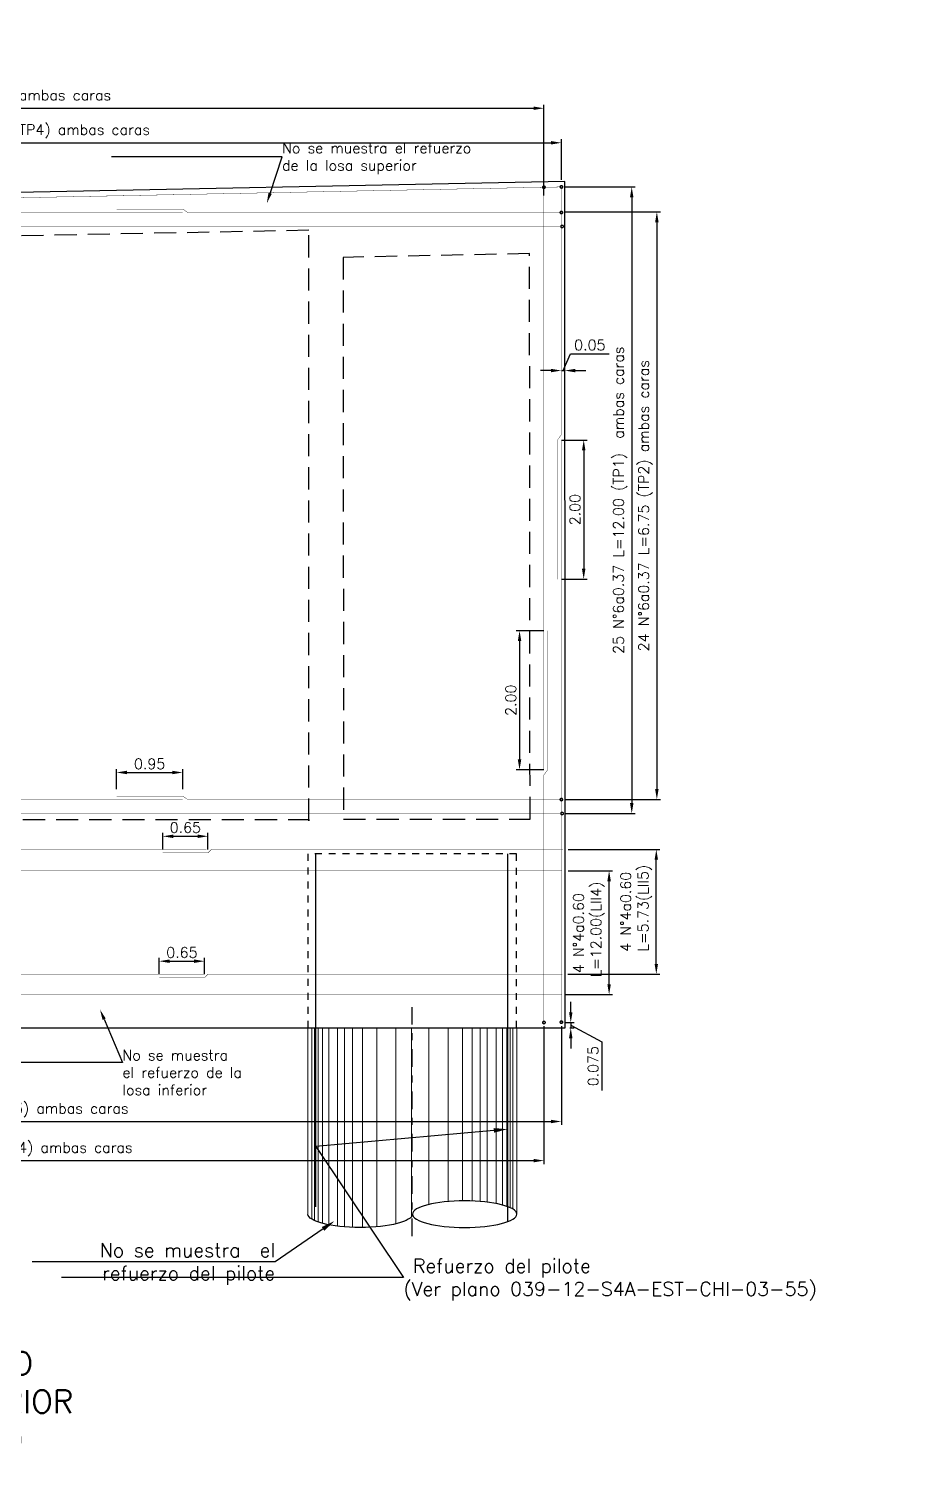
# Model space of a CAD drawing. Header units: metres. Extents: x 1080594 to 1081411, y 976871 to 977162.
# Drawn here: x 1081136.06 to 1081148.82, y 977086.13 to 977106.94 of the extents above; entities that cross this region are included whole.
import ezdxf
from ezdxf import colors
from ezdxf.entities.mleader import LeaderData, LeaderLine
from ezdxf.math import Vec2, Vec3

# ---------------------------------------------------------------- set-up
doc = ezdxf.new("R2010")
doc.units = ezdxf.units.M
doc.header["$LTSCALE"] = 25.4
doc.linetypes.add('DASHDOT', pattern=[1, 0.5, -0.25, 0, -0.25])
doc.linetypes.add('HIDDEN', pattern=[0.375, 0.25, -0.125])
for name, color, linetype in [('CONTRAPESO', 3, 'Continuous'), ('COT', 1, 'Continuous'), ('DIMCONTRAPESO', 1, 'Continuous'), ('EJE-D', 11, 'DASHDOT'), ('PROY', 9, 'HIDDEN'), ('PROYECC', 251, 'HIDDEN'), ('REF', 6, 'Continuous'), ('REF V', 6, 'Continuous'), ('REGL175', 7, 'Continuous')]:
    doc.layers.add(name, color=color, linetype=linetype)
for name, color, linetype, lineweight in [('COTA', 1, 'Continuous', 30), ('COTACIM', 20, 'Continuous', 5), ('EJEPILOTE', 145, 'DASHDOT', 30), ('OTROS', 8, 'Continuous', 5), ('REF 7', 210, 'Continuous', 30)]:
    doc.layers.add(name, color=color, linetype=linetype, lineweight=lineweight)
doc.styles.add('romans', font='romans.shx')
doc.dimstyles.new('Copy 75', dxfattribs={"dimtxt": 0.15, "dimasz": 0.15, "dimexe": 0.05, "dimexo": 0.05, "dimgap": 0.05, "dimtad": 1, "dimzin": 0, "dimdsep": 46, "dimtxsty": 'romans', "dimcen": 0.002, "dimclrd": 1, "dimclre": 1, "dimclrt": 3, "dimadec": 4, "dimazin": 0, "dimtfac": 1, "dimtofl": 0, "dimtmove": 1, "dimatfit": 3, "dimfxl": 1, "dimtolj": 1, "dimtzin": 0, "dimarcsym": 1})

# ---------------------------------------------------------------- blocks, each defined once
blk = doc.blocks.new('*D641')
at = {"layer": 'COTA', "color": 1, "lineweight": -2, "transparency": 16777216}
for p, q in [((1081126.633, 977104.547), (1081126.633, 977105.852)), ((1081143.462, 977104.547), (1081143.462, 977105.852)), ((1081126.783, 977105.802), (1081143.312, 977105.802))]:
    blk.add_line(p, q, dxfattribs=at)
at = {"layer": 'COTA', "color": 1, "transparency": 16777216}
for points in [[(1081126.783, 977105.827), (1081126.783, 977105.777), (1081126.633, 977105.802)], [(1081143.312, 977105.827), (1081143.312, 977105.777), (1081143.462, 977105.802)]]:
    blk.add_solid(points, dxfattribs=at)
at = {"layer": 'Defpoints', "color": 0, "transparency": 16777216}
for p in [(1081143.462, 977105.802), (1081126.633, 977104.497), (1081143.462, 977104.497)]:
    blk.add_point(p, dxfattribs=at)
at = {"layer": 'COTA', "color": 3, "transparency": 16777216, "insert": (1081135.048, 977105.966), "char_height": 0.15, "attachment_point": 5, "style": 'romans'}
blk.add_mtext('\\A1;35 N°8 a 0.50 L=9.00 (TP3) ambas caras', dxfattribs=at)
blk = doc.blocks.new('*D643')
at = {"layer": 'Defpoints', "color": 0, "transparency": 16777216}
for p in [(1081143.662, 977101.034), (1081143.662, 977099.034), (1081144.033, 977099.034)]:
    blk.add_point(p, dxfattribs=at)
at = {"layer": 'DIMCONTRAPESO', "color": 1, "lineweight": -2, "transparency": 16777216}
for p, q in [((1081143.712, 977101.034), (1081144.083, 977101.034)), ((1081144.033, 977100.884), (1081144.033, 977099.184)), ((1081143.712, 977099.034), (1081144.083, 977099.034))]:
    blk.add_line(p, q, dxfattribs=at)
at = {"layer": 'DIMCONTRAPESO', "color": 1, "transparency": 16777216}
for points in [[(1081144.008, 977100.884), (1081144.058, 977100.884), (1081144.033, 977101.034)], [(1081144.008, 977099.184), (1081144.058, 977099.184), (1081144.033, 977099.034)]]:
    blk.add_solid(points, dxfattribs=at)
at = {"layer": 'DIMCONTRAPESO', "color": 3, "transparency": 16777216, "insert": (1081143.908, 977100.034), "char_height": 0.15, "attachment_point": 5, "rotation": 90, "style": 'romans'}
blk.add_mtext('\\A1;2.00', dxfattribs=at)
blk = doc.blocks.new('*D644')
at = {"layer": 'Defpoints', "color": 0, "transparency": 16777216}
for p in [(1081143.711, 977092.661), (1081143.785, 977092.587), (1081143.847, 977092.587)]:
    blk.add_point(p, dxfattribs=at)
at = {"layer": 'DIMCONTRAPESO', "color": 1, "lineweight": -2, "transparency": 16777216}
for p, q in [((1081143.847, 977092.811), (1081143.847, 977092.961)), ((1081143.761, 977092.661), (1081143.897, 977092.661)), ((1081143.835, 977092.587), (1081143.897, 977092.587)), ((1081143.847, 977092.661), (1081143.847, 977092.587)), ((1081143.847, 977092.624), (1081144.293, 977092.385)), ((1081143.847, 977092.437), (1081143.847, 977092.287)), ((1081144.293, 977092.385), (1081144.293, 977091.685))]:
    blk.add_line(p, q, dxfattribs=at)
at = {"layer": 'DIMCONTRAPESO', "color": 1, "transparency": 16777216}
for points in [[(1081143.822, 977092.811), (1081143.872, 977092.811), (1081143.847, 977092.661)], [(1081143.822, 977092.437), (1081143.872, 977092.437), (1081143.847, 977092.587)]]:
    blk.add_solid(points, dxfattribs=at)
at = {"layer": 'DIMCONTRAPESO', "color": 3, "transparency": 16777216, "insert": (1081144.168, 977092.035), "char_height": 0.15, "attachment_point": 5, "rotation": 90, "style": 'romans'}
blk.add_mtext('\\A1;0.075', dxfattribs=at)
blk = doc.blocks.new('*D698')
at = {"layer": 'Defpoints', "color": 0, "transparency": 16777216}
for p in [(1081143.712, 977102.032), (1081143.762, 977102.032), (1081143.762, 977102.02)]:
    blk.add_point(p, dxfattribs=at)
at = {"layer": 'DIMCONTRAPESO', "color": 1, "lineweight": -2, "transparency": 16777216}
for p, q in [((1081143.737, 977102.032), (1081143.842, 977102.275)), ((1081143.842, 977102.275), (1081144.399, 977102.275)), ((1081143.762, 977102.07), (1081143.762, 977102.082)), ((1081143.562, 977102.032), (1081143.412, 977102.032)), ((1081143.712, 977102.032), (1081143.762, 977102.032)), ((1081143.912, 977102.032), (1081144.062, 977102.032))]:
    blk.add_line(p, q, dxfattribs=at)
at = {"layer": 'DIMCONTRAPESO', "color": 1, "transparency": 16777216}
for points in [[(1081143.562, 977102.057), (1081143.562, 977102.007), (1081143.712, 977102.032)], [(1081143.912, 977102.057), (1081143.912, 977102.007), (1081143.762, 977102.032)]]:
    blk.add_solid(points, dxfattribs=at)
at = {"layer": 'DIMCONTRAPESO', "color": 3, "transparency": 16777216, "insert": (1081144.121, 977102.4), "char_height": 0.15, "attachment_point": 5, "style": 'romans'}
blk.add_mtext('\\A1;0.05', dxfattribs=at)
blk = doc.blocks.new('*D645')
at = {"layer": 'Defpoints', "color": 0, "transparency": 16777216}
for p in [(1081143.512, 977098.294), (1081143.111, 977096.294), (1081143.512, 977096.294)]:
    blk.add_point(p, dxfattribs=at)
at = {"layer": 'DIMCONTRAPESO', "color": 1, "lineweight": -2, "transparency": 16777216}
for p, q in [((1081143.462, 977098.294), (1081143.061, 977098.294)), ((1081143.111, 977098.144), (1081143.111, 977096.444)), ((1081143.462, 977096.294), (1081143.061, 977096.294))]:
    blk.add_line(p, q, dxfattribs=at)
at = {"layer": 'DIMCONTRAPESO', "color": 1, "transparency": 16777216}
for points in [[(1081143.086, 977098.144), (1081143.136, 977098.144), (1081143.111, 977098.294)], [(1081143.086, 977096.444), (1081143.136, 977096.444), (1081143.111, 977096.294)]]:
    blk.add_solid(points, dxfattribs=at)
at = {"layer": 'DIMCONTRAPESO', "color": 3, "transparency": 16777216, "insert": (1081142.986, 977097.294), "char_height": 0.15, "attachment_point": 5, "rotation": 90, "style": 'romans'}
blk.add_mtext('\\A1;2.00', dxfattribs=at)
blk = doc.blocks.new('*D647')
at = {"layer": 'COTA', "color": 1, "lineweight": -2, "transparency": 16777216}
for p, q in [((1081126.883, 977104.549), (1081126.883, 977105.356)), ((1081127.033, 977105.306), (1081143.562, 977105.306)), ((1081143.712, 977104.772), (1081143.712, 977105.356))]:
    blk.add_line(p, q, dxfattribs=at)
at = {"layer": 'COTA', "color": 1, "transparency": 16777216}
for points in [[(1081127.033, 977105.331), (1081127.033, 977105.281), (1081126.883, 977105.306)], [(1081143.562, 977105.331), (1081143.562, 977105.281), (1081143.712, 977105.306)]]:
    blk.add_solid(points, dxfattribs=at)
at = {"layer": 'Defpoints', "color": 0, "transparency": 16777216}
for p in [(1081143.712, 977105.306), (1081143.712, 977104.722), (1081126.883, 977104.499)]:
    blk.add_point(p, dxfattribs=at)
at = {"layer": 'COTA', "color": 3, "transparency": 16777216, "insert": (1081135.298, 977105.47), "char_height": 0.15, "attachment_point": 5, "style": 'romans'}
blk.add_mtext('\\A1;35 N°8 a 0.50 L=5.75-6.10 (TP4) ambas caras', dxfattribs=at)
blk = doc.blocks.new('*D655')
at = {"layer": 'Defpoints', "color": 0, "transparency": 16777216}
for p in [(1081138.272, 977096.256), (1081137.321, 977095.966), (1081138.272, 977095.966)]:
    blk.add_point(p, dxfattribs=at)
at = {"layer": 'DIMCONTRAPESO', "color": 1, "lineweight": -2, "transparency": 16777216}
for p, q in [((1081137.321, 977096.016), (1081137.321, 977096.306)), ((1081137.471, 977096.256), (1081138.122, 977096.256)), ((1081138.272, 977096.016), (1081138.272, 977096.306))]:
    blk.add_line(p, q, dxfattribs=at)
at = {"layer": 'DIMCONTRAPESO', "color": 1, "transparency": 16777216}
for points in [[(1081137.471, 977096.281), (1081137.471, 977096.231), (1081137.321, 977096.256)], [(1081138.122, 977096.281), (1081138.122, 977096.231), (1081138.272, 977096.256)]]:
    blk.add_solid(points, dxfattribs=at)
at = {"layer": 'DIMCONTRAPESO', "color": 3, "transparency": 16777216, "insert": (1081137.797, 977096.381), "char_height": 0.15, "attachment_point": 5, "style": 'romans'}
blk.add_mtext('\\A1;0.95', dxfattribs=at)
blk = doc.blocks.new('*D657')
at = {"layer": 'COTA', "color": 1, "lineweight": -2, "transparency": 16777216}
for p, q in [((1081143.758, 977104.311), (1081145.134, 977104.311)), ((1081145.084, 977104.161), (1081145.084, 977096.017)), ((1081143.762, 977095.867), (1081145.134, 977095.867))]:
    blk.add_line(p, q, dxfattribs=at)
at = {"layer": 'COTA', "color": 1, "transparency": 16777216}
for points in [[(1081145.059, 977104.161), (1081145.109, 977104.161), (1081145.084, 977104.311)], [(1081145.059, 977096.017), (1081145.109, 977096.017), (1081145.084, 977095.867)]]:
    blk.add_solid(points, dxfattribs=at)
at = {"layer": 'Defpoints', "color": 0, "transparency": 16777216}
for p in [(1081143.708, 977104.311), (1081143.712, 977095.867), (1081145.084, 977095.867)]:
    blk.add_point(p, dxfattribs=at)
at = {"layer": 'COTA', "color": 3, "transparency": 16777216, "insert": (1081144.92, 977100.089), "char_height": 0.15, "attachment_point": 5, "rotation": 90, "style": 'romans'}
blk.add_mtext('\\A1;24 N°6a0.37 L=6.75 (TP2) ambas caras', dxfattribs=at)
blk = doc.blocks.new('*D658')
at = {"layer": 'COTA', "color": 1, "lineweight": -2, "transparency": 16777216}
for p, q in [((1081143.751, 977104.671), (1081144.773, 977104.671)), ((1081144.723, 977104.521), (1081144.723, 977095.816)), ((1081143.773, 977095.666), (1081144.773, 977095.666))]:
    blk.add_line(p, q, dxfattribs=at)
at = {"layer": 'COTA', "color": 1, "transparency": 16777216}
for points in [[(1081144.698, 977104.521), (1081144.748, 977104.521), (1081144.723, 977104.671)], [(1081144.698, 977095.816), (1081144.748, 977095.816), (1081144.723, 977095.666)]]:
    blk.add_solid(points, dxfattribs=at)
at = {"layer": 'Defpoints', "color": 0, "transparency": 16777216}
for p in [(1081143.701, 977104.671), (1081143.723, 977095.666), (1081144.723, 977095.666)]:
    blk.add_point(p, dxfattribs=at)
at = {"layer": 'COTA', "color": 3, "transparency": 16777216, "insert": (1081144.558, 977100.169), "char_height": 0.15, "attachment_point": 5, "rotation": 90, "style": 'romans'}
blk.add_mtext('\\A1;25 N°6a0.37 L=12.00 (TP1)  ambas caras', dxfattribs=at)
blk = doc.blocks.new('*D659')
at = {"layer": 'COTA', "color": 1, "lineweight": -2, "transparency": 16777216}
for p, q in [((1081126.883, 977092.614), (1081126.883, 977091.19)), ((1081143.712, 977092.612), (1081143.712, 977091.19)), ((1081127.033, 977091.24), (1081143.562, 977091.24))]:
    blk.add_line(p, q, dxfattribs=at)
at = {"layer": 'COTA', "color": 1, "transparency": 16777216}
for points in [[(1081127.033, 977091.265), (1081127.033, 977091.215), (1081126.883, 977091.24)], [(1081143.562, 977091.265), (1081143.562, 977091.215), (1081143.712, 977091.24)]]:
    blk.add_solid(points, dxfattribs=at)
at = {"layer": 'Defpoints', "color": 0, "transparency": 16777216}
for p in [(1081126.883, 977092.664), (1081143.712, 977092.662), (1081143.712, 977091.24)]:
    blk.add_point(p, dxfattribs=at)
at = {"layer": 'COTA', "color": 3, "transparency": 16777216, "insert": (1081135.298, 977091.404), "char_height": 0.15, "attachment_point": 5, "style": 'romans'}
blk.add_mtext('\\A1;35 N°8 a 0.50 L=9.00 (TP3) ambas caras', dxfattribs=at)
blk = doc.blocks.new('*D660')
at = {"layer": 'COTA', "color": 1, "lineweight": -2, "transparency": 16777216}
for p, q in [((1081126.633, 977092.611), (1081126.633, 977090.628)), ((1081143.462, 977092.612), (1081143.462, 977090.628)), ((1081126.783, 977090.678), (1081143.312, 977090.678))]:
    blk.add_line(p, q, dxfattribs=at)
at = {"layer": 'COTA', "color": 1, "transparency": 16777216}
for points in [[(1081126.783, 977090.703), (1081126.783, 977090.653), (1081126.633, 977090.678)], [(1081143.312, 977090.703), (1081143.312, 977090.653), (1081143.462, 977090.678)]]:
    blk.add_solid(points, dxfattribs=at)
at = {"layer": 'Defpoints', "color": 0, "transparency": 16777216}
for p in [(1081126.633, 977092.661), (1081143.462, 977092.662), (1081143.462, 977090.678)]:
    blk.add_point(p, dxfattribs=at)
at = {"layer": 'COTA', "color": 3, "transparency": 16777216, "insert": (1081135.048, 977090.842), "char_height": 0.15, "attachment_point": 5, "style": 'romans'}
blk.add_mtext('\\A1;35 N°8 a 0.50 L=5.75-6.10 (TP4) ambas caras', dxfattribs=at)
blk = doc.blocks.new('*D686')
at = {"layer": 'Defpoints', "color": 0, "transparency": 16777216}
for p in [(1081138.635, 977095.339), (1081137.985, 977095.1), (1081138.635, 977095.1)]:
    blk.add_point(p, dxfattribs=at)
at = {"layer": 'EJE-D', "color": 1, "lineweight": -2, "transparency": 16777216}
for p, q in [((1081137.985, 977095.15), (1081137.985, 977095.389)), ((1081138.135, 977095.339), (1081138.485, 977095.339)), ((1081138.635, 977095.15), (1081138.635, 977095.389))]:
    blk.add_line(p, q, dxfattribs=at)
at = {"layer": 'EJE-D', "color": 1, "transparency": 16777216}
for points in [[(1081138.135, 977095.364), (1081138.135, 977095.314), (1081137.985, 977095.339)], [(1081138.485, 977095.364), (1081138.485, 977095.314), (1081138.635, 977095.339)]]:
    blk.add_solid(points, dxfattribs=at)
at = {"layer": 'EJE-D', "color": 3, "transparency": 16777216, "insert": (1081138.31, 977095.464), "char_height": 0.15, "attachment_point": 5, "style": 'romans'}
blk.add_mtext('\\A1;0.65', dxfattribs=at)
blk = doc.blocks.new('*D688')
at = {"layer": 'Defpoints', "color": 0, "transparency": 16777216}
for p in [(1081138.585, 977093.544), (1081137.936, 977093.306), (1081138.585, 977093.306)]:
    blk.add_point(p, dxfattribs=at)
at = {"layer": 'EJE-D', "color": 1, "lineweight": -2, "transparency": 16777216}
for p, q in [((1081137.936, 977093.356), (1081137.936, 977093.594)), ((1081138.086, 977093.544), (1081138.435, 977093.544)), ((1081138.585, 977093.356), (1081138.585, 977093.594))]:
    blk.add_line(p, q, dxfattribs=at)
at = {"layer": 'EJE-D', "color": 1, "transparency": 16777216}
for points in [[(1081138.086, 977093.569), (1081138.086, 977093.519), (1081137.936, 977093.544)], [(1081138.435, 977093.569), (1081138.435, 977093.519), (1081138.585, 977093.544)]]:
    blk.add_solid(points, dxfattribs=at)
at = {"layer": 'EJE-D', "color": 3, "transparency": 16777216, "insert": (1081138.261, 977093.669), "char_height": 0.15, "attachment_point": 5, "style": 'romans'}
blk.add_mtext('\\A1;0.65', dxfattribs=at)
blk = doc.blocks.new('*D611')
at = {"layer": 'Defpoints', "color": 0, "transparency": 16777216}
for p in [(1081143.762, 977094.844), (1081144.398, 977094.844), (1081143.723, 977093.063)]:
    blk.add_point(p, dxfattribs=at)
at = {"layer": 'DIMCONTRAPESO', "color": 1, "lineweight": -2, "transparency": 16777216}
for p, q in [((1081143.812, 977094.844), (1081144.448, 977094.844)), ((1081144.398, 977093.213), (1081144.398, 977094.694)), ((1081143.773, 977093.063), (1081144.448, 977093.063))]:
    blk.add_line(p, q, dxfattribs=at)
at = {"layer": 'DIMCONTRAPESO', "color": 1, "transparency": 16777216}
for points in [[(1081144.373, 977094.694), (1081144.423, 977094.694), (1081144.398, 977094.844)], [(1081144.373, 977093.213), (1081144.423, 977093.213), (1081144.398, 977093.063)]]:
    blk.add_solid(points, dxfattribs=at)
at = {"layer": 'DIMCONTRAPESO', "color": 3, "transparency": 16777216, "insert": (1081144.109, 977093.947), "char_height": 0.15, "attachment_point": 5, "rotation": 90, "style": 'romans'}
blk.add_mtext('\\A1;4 N°4a0.60\\P L=12.00(LII4)', dxfattribs=at)
blk = doc.blocks.new('*D612')
at = {"layer": 'Defpoints', "color": 0, "transparency": 16777216}
for p in [(1081143.762, 977095.151), (1081145.076, 977095.151), (1081143.755, 977093.356)]:
    blk.add_point(p, dxfattribs=at)
at = {"layer": 'DIMCONTRAPESO', "color": 1, "lineweight": -2, "transparency": 16777216}
for p, q in [((1081143.812, 977095.151), (1081145.126, 977095.151)), ((1081145.076, 977093.506), (1081145.076, 977095.001)), ((1081143.805, 977093.356), (1081145.126, 977093.356))]:
    blk.add_line(p, q, dxfattribs=at)
at = {"layer": 'DIMCONTRAPESO', "color": 1, "transparency": 16777216}
for points in [[(1081145.051, 977095.001), (1081145.101, 977095.001), (1081145.076, 977095.151)], [(1081145.051, 977093.506), (1081145.101, 977093.506), (1081145.076, 977093.356)]]:
    blk.add_solid(points, dxfattribs=at)
at = {"layer": 'DIMCONTRAPESO', "color": 3, "transparency": 16777216, "insert": (1081144.787, 977094.254), "char_height": 0.15, "attachment_point": 5, "rotation": 90, "style": 'romans'}
blk.add_mtext('\\A1;4 N°4a0.60\\P L=5.73(LII5)', dxfattribs=at)

msp = doc.modelspace()

# ---------------------------------------------------------------- linework, layer by layer
at = {"layer": 'CONTRAPESO'}
msp.add_lwpolyline([(1081143.762128, 977104.748331), (1081126.581998, 977104.404869), (1081126.581998, 977095.586651), (1081126.581998, 977095.586651), (1081126.581998, 977092.586651), (1081143.768998, 977092.586651), (1081143.768998, 977095.586651), (1081143.768998, 977095.586651)], close=True, dxfattribs=at)
at = {"layer": 'COT', "extrusion": (0, 0, -1)}
msp.add_ellipse((1081142.322258, 977089.908756), major_axis=(-0.750261, 0), ratio=0.25438133, dxfattribs=at)
msp.add_ellipse((1081140.821737, 977089.908756), major_axis=(-0.750261, 0), ratio=0.25438133, start_param=3.141592654, end_param=6.283185307, dxfattribs=at)
at = {"layer": 'EJEPILOTE', "ltscale": 0.02}
msp.add_line((1081141.570636, 977089.59443), (1081141.570636, 977092.885398), dxfattribs=at)
at = {"layer": 'OTROS'}
for p, q in [((1081140.126934, 977092.586651), (1081140.126934, 977089.836743)), ((1081140.165169, 977092.586651), (1081140.165169, 977089.816401)), ((1081140.21615, 977092.586651), (1081140.21615, 977089.796092)), ((1081140.279875, 977092.586651), (1081140.279875, 977089.776367)), ((1081140.36909, 977092.586651), (1081140.36909, 977089.756551)), ((1081140.496541, 977092.586651), (1081140.496541, 977089.736763)), ((1081140.598501, 977092.586651), (1081140.598501, 977089.726547)), ((1081140.713206, 977092.586651), (1081140.713206, 977089.719911)), ((1081140.853402, 977092.586651), (1081140.853402, 977089.718073)), ((1081141.060406, 977092.586651), (1081141.060406, 977089.727818)), ((1081141.334113, 977092.586651), (1081141.334113, 977089.776367)), ((1081141.556636, 977092.586651), (1081141.556636, 977089.870333)), ((1081141.809882, 977092.586651), (1081141.809882, 977090.04817)), ((1081142.083589, 977092.586651), (1081142.083589, 977090.089694)), ((1081142.290593, 977092.586651), (1081142.290593, 977090.099438)), ((1081142.430789, 977092.586651), (1081142.430789, 977090.097601)), ((1081142.545494, 977092.586651), (1081142.545494, 977090.090964)), ((1081142.647454, 977092.586651), (1081142.647454, 977090.080748)), ((1081142.774905, 977092.586651), (1081142.774905, 977090.06096)), ((1081142.86412, 977092.586651), (1081142.86412, 977090.040759)), ((1081142.927845, 977092.586651), (1081142.927845, 977090.02142)), ((1081142.978826, 977092.586651), (1081142.978826, 977090.00111)), ((1081143.017061, 977092.586651), (1081143.017061, 977089.980769)), ((1081142.86412, 977089.776752), (1081142.86412, 977089.776367))]:
    msp.add_line(p, q, dxfattribs=at)
msp.add_lwpolyline([(1081143.072519, 977089.908756), (1081143.072519, 977092.586651), (1081140.071476, 977092.586651), (1081140.071476, 977089.908756)], dxfattribs=at)
at = {"layer": 'PROY', "color": 252, "ltscale": 0.05}
for points in [[(1081140.081945, 977095.562387), (1081140.081883, 977104.048815), (1081130.260528, 977103.852388), (1081130.261763, 977095.58055), (1081140.08171, 977095.58055), (1081140.081945, 977095.562387)], [(1081143.261945, 977095.586651), (1081143.255385, 977103.712206), (1081140.576404, 977103.658626), (1081140.581998, 977095.586651), (1081143.261945, 977095.586651), (1081143.261945, 977095.586651)]]:
    msp.add_lwpolyline(points, dxfattribs=at)
at = {"layer": 'PROYECC', "color": 14, "ltscale": 0.01}
msp.add_lwpolyline([(1081140.067943, 977092.586651), (1081143.068985, 977092.586651), (1081143.068985, 977095.088682), (1081140.067943, 977095.088682)], close=True, dxfattribs=at)
at = {"layer": 'REF', "ltscale": 0.1, "const_width": 0.005}
for points in [[(1081143.712184, 977104.671451), (1081132.064392, 977104.438586)], [(1081137.322605, 977104.353165), (1081138.273263, 977104.353165), (1081138.344156, 977104.303259), (1081143.712062, 977104.303245)], [(1081126.621284, 977104.303259), (1081138.271847, 977104.303259)], [(1081143.722661, 977104.103092), (1081132.072097, 977104.103319)], [(1081126.621284, 977095.866636), (1081138.271847, 977095.866636)], [(1081137.322605, 977095.916542), (1081138.273263, 977095.916542), (1081138.344156, 977095.866636), (1081143.712062, 977095.866621)], [(1081143.722661, 977095.666469), (1081132.072097, 977095.666696)], [(1081126.624614, 977095.150637), (1081138.61039, 977095.150637)], [(1081137.985297, 977095.100117), (1081138.634562, 977095.100117), (1081138.683537, 977095.150637), (1081143.733789, 977095.150637)], [(1081143.719716, 977094.850637), (1081131.71207, 977094.850637)], [(1081126.62206, 977093.35642), (1081138.58539, 977093.35642)], [(1081137.935942, 977093.3059), (1081138.585208, 977093.3059), (1081138.634182, 977093.35642), (1081143.723839, 977093.35642)], [(1081143.723436, 977093.062757), (1081131.68521, 977093.062568)]]:
    msp.add_lwpolyline(points, dxfattribs=at)
at = {"layer": 'REF', "ltscale": 0.1, "const_width": 0.02}
for points in [[(1081143.443998, 977104.666538, 1), (1081143.479998, 977104.666538, 1)], [(1081143.694184, 977104.671451, 1), (1081143.730184, 977104.671451, 1)], [(1081143.730062, 977104.303243, -1), (1081143.694062, 977104.303243, -1)], [(1081143.704661, 977104.103092, 1), (1081143.740661, 977104.103092, 1)], [(1081143.730062, 977095.86662, -1), (1081143.694062, 977095.86662, -1)], [(1081143.704661, 977095.666469, 1), (1081143.740661, 977095.666468, 1)]]:
    msp.add_lwpolyline(points, format="xyb", close=True, dxfattribs=at)
at = {"layer": 'REF 7', "ltscale": 0.1}
for points in [[(1081140.182311, 977090.012746), (1081140.182311, 977095.088682)], [(1081142.941044, 977089.804765), (1081142.941044, 977095.088682)]]:
    msp.add_lwpolyline(points, dxfattribs=at)
at = {"layer": 'REF V', "ltscale": 0.1, "const_width": 0.005}
for points in [[(1081143.461998, 977104.66499), (1081143.462005, 977096.29425), (1081143.462005, 977096.29425)], [(1081143.662184, 977099.034062), (1081143.662184, 977101.041148), (1081143.712091, 977101.112041), (1081143.712184, 977104.671451)], [(1081143.712089, 977092.662238), (1081143.712006, 977101.03431), (1081143.712006, 977101.03431)], [(1081143.511912, 977098.294669), (1081143.511912, 977096.291989), (1081143.462006, 977096.221096), (1081143.461914, 977092.662071)]]:
    msp.add_lwpolyline(points, dxfattribs=at)
at = {"layer": 'REF V', "ltscale": 0.1, "const_width": 0.02}
for points in [[(1081143.694091, 977092.667561, 1), (1081143.730091, 977092.667561, 1)], [(1081143.479914, 977092.662071, -1), (1081143.443914, 977092.662071, -1)]]:
    msp.add_lwpolyline(points, format="xyb", close=True, dxfattribs=at)

# ---------------------------------------------------------------- texts
at = {"layer": 'REGL175', "insert": (1081126.83501, 977088.481095), "char_height": 0.33, "width": 14.49150363, "attachment_point": 1, "style": 'romans'}
msp.add_mtext('\\pi7.21516;{\\C0;EJE D\\P\\pi6.2173;SECCION D-D\\P\\pi5.45516;TABIQUE POSTERIOR \\P\\pi6.85289;REFUERZO\\P\\pi7.36717;\\H0.45455x;\\C3;ESCALA 1:75}', dxfattribs=at)

# ---------------------------------------------------------------- dimensions: what is measured, and where the dimension line sits
at = {"layer": 'COTA'}
for base, p1, p2, text, picture, middle in [((1081143.461998, 977105.801992), (1081126.633336, 977104.49739), (1081143.461998, 977104.49739), '35 N°8 a 0.50 L=9.00 (TP3) ambas caras', '*D641', (1081135.047667, 977105.966278)), ((1081143.712091, 977105.306151), (1081126.883336, 977104.498938), (1081143.712091, 977104.72154), '35 N°8 a 0.50 L=5.75-6.10 (TP4) ambas caras', '*D647', (1081135.297713, 977105.470437)), ((1081143.461914, 977090.678061), (1081126.633252, 977092.661352), (1081143.461914, 977092.662071), '35 N°8 a 0.50 L=5.75-6.10 (TP4) ambas caras', '*D660', (1081135.047583, 977090.842347)), ((1081143.712091, 977091.2397), (1081126.883429, 977092.663651), (1081143.712091, 977092.661819), '35 N°8 a 0.50 L=9.00 (TP3) ambas caras', '*D659', (1081135.29776, 977091.403986))]:
    dim = msp.add_linear_dim(base=base, p1=p1, p2=p2, text=text, dimstyle='Copy 75', dxfattribs=at)
    dim.commit()
    dim.dimension.update_dxf_attribs({"geometry": picture, "text_midpoint": middle})
for base, p1, p2, text, picture, middle in [((1081144.722685, 977095.666469), (1081143.700955, 977104.671226), (1081143.722661, 977095.666469), '25 N°6a0.37 L=12.00 (TP1)  ambas caras', '*D658', (1081144.558399, 977100.168847)), ((1081145.084418, 977095.86662), (1081143.708312, 977104.311472), (1081143.712062, 977095.86662), '24 N°6a0.37 L=6.75 (TP2) ambas caras', '*D657', (1081144.920132, 977100.089046))]:
    dim = msp.add_linear_dim(base=base, p1=p1, p2=p2, angle=90, text=text, dimstyle='Copy 75', dxfattribs=at)
    dim.commit()
    dim.dimension.update_dxf_attribs({"geometry": picture, "text_midpoint": middle})
at = {"layer": 'DIMCONTRAPESO', "color": 2}
dim = msp.add_linear_dim(base=(1081143.762091, 977102.03164), p1=(1081143.712115, 977102.03164), p2=(1081143.762091, 977102.02008), dimstyle='Copy 75', dxfattribs=at)
dim.commit()
dim.dimension.update_dxf_attribs({"geometry": '*D698', "text_midpoint": (1081143.892103, 977102.27544), "dimtype": 160})
for base, p1, p2, picture, middle in [((1081144.032975, 977099.03431), (1081143.662008, 977101.03431), (1081143.662008, 977099.03431), '*D643', (1081143.907975, 977100.03431)), ((1081143.111142, 977096.29425), (1081143.511914, 977098.29425), (1081143.511914, 977096.29425), '*D645', (1081142.986142, 977097.29425))]:
    dim = msp.add_linear_dim(base=base, p1=p1, p2=p2, angle=90, dimstyle='Copy 75', dxfattribs=at)
    dim.commit()
    dim.dimension.update_dxf_attribs({"geometry": picture, "text_midpoint": middle})
dim = msp.add_linear_dim(base=(1081138.271848, 977096.256239), p1=(1081137.321191, 977095.966449), p2=(1081138.271848, 977095.96643), dimstyle='Copy 75', dxfattribs=at)
dim.commit()
dim.dimension.update_dxf_attribs({"geometry": '*D655', "text_midpoint": (1081137.79652, 977096.381239)})
at = {"layer": 'DIMCONTRAPESO'}
for base, p1, p2, text, picture, middle in [((1081145.075896, 977095.150637), (1081143.755251, 977093.35642), (1081143.761601, 977095.150637), '4 N°4a0.60\\P L=5.73(LII5)', '*D612', (1081145.075896, 977094.253528)), ((1081144.397853, 977094.843722), (1081143.723436, 977093.062757), (1081143.761998, 977094.843722), '4 N°4a0.60\\P L=12.00(LII4)', '*D611', (1081144.397853, 977093.946614))]:
    dim = msp.add_linear_dim(base=base, p1=p1, p2=p2, angle=90, text=text, dimstyle='Copy 75', dxfattribs=at)
    dim.commit()
    dim.dimension.update_dxf_attribs({"geometry": picture, "text_midpoint": middle, "dimtype": 160})
at = {"layer": 'DIMCONTRAPESO', "color": 2}
dim = msp.add_linear_dim(base=(1081143.84678, 977092.586651), p1=(1081143.711128, 977092.661352), p2=(1081143.784724, 977092.586651), angle=90, dimstyle='Copy 75', override={"dimdec": 3}, dxfattribs=at)
dim.commit()
dim.dimension.update_dxf_attribs({"geometry": '*D644', "text_midpoint": (1081144.292932, 977092.334925), "dimtype": 160})
at = {"layer": 'EJE-D', "color": 2}
for base, p1, p2, picture, middle in [((1081138.634562, 977095.33854), (1081137.985297, 977095.100117), (1081138.634562, 977095.100117), '*D686', (1081138.30993, 977095.46354)), ((1081138.585208, 977093.544324), (1081137.935942, 977093.3059), (1081138.585208, 977093.3059), '*D688', (1081138.260575, 977093.669324))]:
    dim = msp.add_linear_dim(base=base, p1=p1, p2=p2, dimstyle='Copy 75', dxfattribs=at)
    dim.commit()
    dim.dimension.update_dxf_attribs({"geometry": picture, "text_midpoint": middle})

# ---------------------------------------------------------------- leaders
at = {"layer": 'COTACIM'}
ml = msp.add_multileader_mtext('Standard', dxfattribs=at)
ml.set_content('No se muestra el refuerzo\\Pde la losa superior', color=3, style='romans')
ml.set_leader_properties(color=256)
ml.build(insert=Vec2(0, 0))
ml.multileader.update_dxf_attribs({"text_left_attachment_type": 6, "text_right_attachment_type": 6, "dogleg_length": 0, "arrow_head_size": 0.15})
ctx = ml.context
ctx.base_point, ctx.char_height, ctx.arrow_head_size, ctx.landing_gap_size, ctx.plane_origin = Vec3(1081139.699084, 977105.106151), 0.15, 0.15, 0, Vec3(1081139.623802, 977105.636376)
ctx.left_attachment, ctx.right_attachment = 6, 6
notes = []
notes.append((ctx, [(0, (1, 1, 0), (1081139.699084, 977105.106151), (1, 0), 0, [(0, [(1081139.480456, 977104.436506)], 0, [])])]))
ctx.mtext.insert, ctx.mtext.width, ctx.mtext.flow_direction = Vec3(1081139.699084, 977105.306151), 4.80260544, 5
ml = msp.add_multileader_mtext('Standard', dxfattribs=at)
ml.set_content('No se muestra\\Pel refuerzo de la\\Plosa inferior', color=3, style='romans')
ml.set_leader_properties(color=256)
ml.build(insert=Vec2(0, 0))
ml.multileader.update_dxf_attribs({"text_left_attachment_type": 6, "text_right_attachment_type": 6, "dogleg_length": 0, "arrow_head_size": 0.15})
ctx = ml.context
ctx.base_point, ctx.char_height, ctx.arrow_head_size, ctx.landing_gap_size, ctx.plane_origin = Vec3(1081137.406473, 977092.088937), 0.15, 0.15, 0, Vec3(1081136.776766, 977090.253434)
ctx.left_attachment, ctx.right_attachment = 6, 6
notes.append((ctx, [(0, (1, 1, 0), (1081137.406473, 977092.088937), (1, 0), 0, [(0, [(1081137.084234, 977092.849078)], 0, [])])]))
ctx.mtext.insert, ctx.mtext.flow_direction = Vec3(1081137.406473, 977092.268937), 5
ml = msp.add_multileader_mtext('Standard', dxfattribs=at)
ml.set_content(' Refuerzo del pilote\\P(Ver plano 039-12-S4A-EST-CHI-03-55){\\C4; }', color=3, style='romans')
ml.set_leader_properties(color=1)
ml.build(insert=Vec2(0, 0))
ml.multileader.update_dxf_attribs({"text_left_attachment_type": 6, "text_right_attachment_type": 6, "dogleg_length": 0, "arrow_head_size": 0.2})
ctx = ml.context
ctx.base_point, ctx.char_height, ctx.arrow_head_size, ctx.landing_gap_size, ctx.plane_origin = Vec3(1081141.442349, 977089.000285), 0.2, 0.2, 0, Vec3(1081141.831626, 977089.705389)
ctx.left_attachment, ctx.right_attachment = 6, 6
notes.append((ctx, [(0, (1, 1, 0), (1081141.442349, 977089.000285), (1, 0), 0, [(1, [(1081142.941044, 977091.130324), (1081140.182311, 977090.881982)], 0, [])])]))
ctx.mtext.insert, ctx.mtext.width, ctx.mtext.flow_direction = Vec3(1081141.442349, 977089.266951), 7.37938837, 5
ml = msp.add_multileader_mtext('Standard', dxfattribs=at)
ml.set_content('No se muestra  el refuerzo del pilote', color=3, style='romans')
ml.set_leader_properties(color=1)
ml.build(insert=Vec2(0, 0))
ml.multileader.update_dxf_attribs({"text_left_attachment_type": 6, "text_right_attachment_type": 6, "dogleg_length": 0, "arrow_head_size": 0.2})
ctx = ml.context
ctx.base_point, ctx.char_height, ctx.arrow_head_size, ctx.landing_gap_size, ctx.plane_origin = Vec3(1081136.685337, 977089.225747), 0.2, 0.2, 0, Vec3(1081134.999538, 977088.384765)
ctx.left_attachment, ctx.right_attachment, ctx.text_align_type = 6, 6, 2
notes.append((ctx, [(1, (1, 1, 0), (1081139.599622, 977089.225747), (-1, 0), 0, [(0, [(1081140.453212, 977089.8097)], 0, [])])]))
ctx.mtext.insert, ctx.mtext.width, ctx.mtext.alignment, ctx.mtext.flow_direction = Vec3(1081139.599622, 977089.492414), 3.45605072, 3, 5
for ctx, leaders in notes:
    for number, flags, end, landing, length, lines in leaders:
        leader = LeaderData()
        leader.index, (leader.has_last_leader_line, leader.has_dogleg_vector, leader.attachment_direction) = number, flags
        leader.last_leader_point, leader.dogleg_vector, leader.dogleg_length = Vec3(end), Vec3(landing), length
        for number, points, colour, breaks in lines:
            line = LeaderLine()
            line.index, line.vertices, line.color, line.breaks = number, Vec3.list(points), colors.encode_raw_color(colour), breaks
            leader.lines.append(line)
        ctx.leaders.append(leader)

doc.saveas('drawing.dxf')
